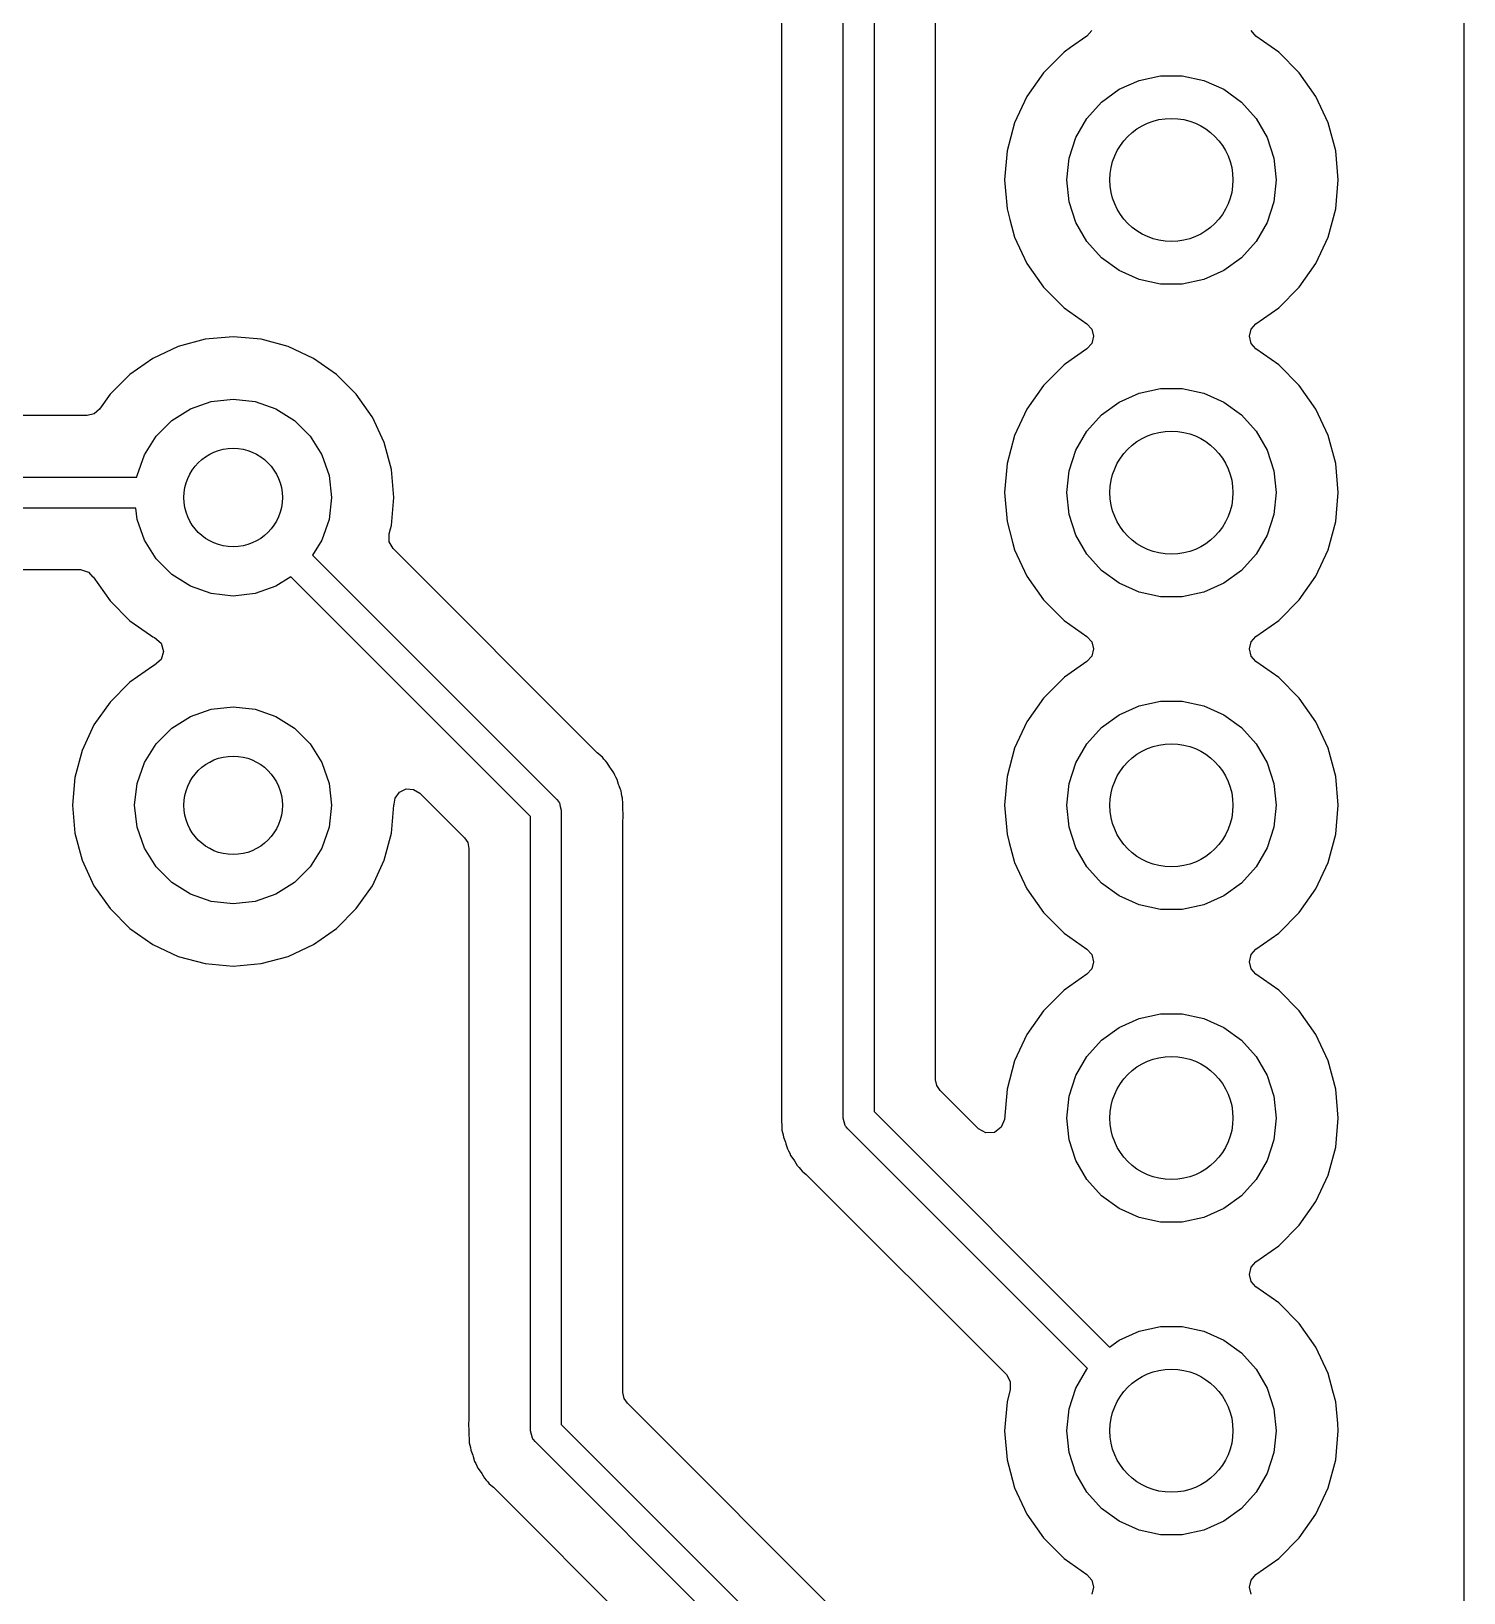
# Model space of a CAD drawing. Extents: x 26.2 to 76.2, y -84.5 to -34.5.
# Drawn here: x 64.57 to 76.2, y -72.13 to -59.45 of the extents above; entities that cross this region are included whole.
import ezdxf

# ---------------------------------------------------------------- set-up
doc = ezdxf.new("R2010")
doc.units = 0
doc.layers.add('BLACK', color=7, linetype='CONTINUOUS')

msp = doc.modelspace()

# ---------------------------------------------------------------- linework, layer by layer
at = {"layer": 'BLACK', "linetype": 'CONTINUOUS'}
for p, q in [((76.1995, -34.5795), (76.1995, -84.3305)), ((71.41, -49.225), (71.41, -68.2232)), ((71.9105, -67.9645), (71.9105, -50.554)), ((71.16, -68.275), (71.16, -50.7968)), ((70.6595, -52.3045), (70.6595, -68.1923)), ((73.1392, -59.4866), (73.0068, -59.5793)), ((73.178, -59.4423), (73.1392, -59.4866)), ((74.5108, -59.4866), (74.472, -59.4423)), ((74.6964, -59.6165), (74.5108, -59.4866)), ((72.9536, -59.6165), (72.7865, -59.7836)), ((73.0068, -59.5793), (72.9536, -59.6165)), ((74.8635, -59.7836), (74.6964, -59.6165)), ((72.7865, -59.7836), (72.651, -59.9772)), ((73.4, -59.9189), (73.5623, -59.8466)), ((73.5623, -59.8466), (73.7362, -59.8097)), ((73.7362, -59.8097), (73.9138, -59.8097)), ((73.9138, -59.8097), (74.0877, -59.8466)), ((74.0877, -59.8466), (74.25, -59.9189)), ((74.999, -59.9772), (74.8635, -59.7836)), ((72.651, -59.9772), (72.5511, -60.1913)), ((73.2562, -60.0233), (73.4, -59.9189)), ((74.25, -59.9189), (74.3938, -60.0233)), ((75.0989, -60.1913), (74.999, -59.9772)), ((73.1373, -60.1554), (73.2562, -60.0233)), ((74.3938, -60.0233), (74.5127, -60.1554)), ((72.5511, -60.1913), (72.4899, -60.4196)), ((73.0485, -60.3093), (73.1373, -60.1554)), ((74.5127, -60.1554), (74.6015, -60.3093)), ((75.1601, -60.4196), (75.0989, -60.1913)), ((72.9936, -60.4783), (73.0485, -60.3093)), ((74.6015, -60.3093), (74.6564, -60.4783)), ((72.4899, -60.4196), (72.4693, -60.655)), ((72.975, -60.655), (72.9936, -60.4783)), ((74.6564, -60.4783), (74.675, -60.655)), ((75.1807, -60.655), (75.1601, -60.4196)), ((72.4693, -60.655), (72.4899, -60.8904)), ((72.9936, -60.8317), (72.975, -60.655)), ((74.675, -60.655), (74.6564, -60.8317)), ((75.1601, -60.8904), (75.1807, -60.655)), ((73.0485, -61.0007), (72.9936, -60.8317)), ((74.6564, -60.8317), (74.6015, -61.0007)), ((72.4899, -60.8904), (72.5129, -60.9759)), ((72.5129, -60.9759), (72.5511, -61.1187)), ((73.1373, -61.1546), (73.0485, -61.0007)), ((74.6015, -61.0007), (74.5127, -61.1546)), ((75.0989, -61.1187), (75.1601, -60.8904)), ((72.5511, -61.1187), (72.651, -61.3328)), ((74.999, -61.3328), (75.0989, -61.1187)), ((73.2562, -61.2867), (73.1373, -61.1546)), ((74.5127, -61.1546), (74.3938, -61.2867)), ((72.651, -61.3328), (72.7865, -61.5264)), ((73.4, -61.3911), (73.2562, -61.2867)), ((73.5623, -61.4634), (73.4, -61.3911)), ((74.25, -61.3911), (74.0877, -61.4634)), ((74.3938, -61.2867), (74.25, -61.3911)), ((74.8635, -61.5264), (74.999, -61.3328)), ((73.7362, -61.5003), (73.5623, -61.4634)), ((73.9138, -61.5003), (73.7362, -61.5003)), ((74.0877, -61.4634), (73.9138, -61.5003)), ((72.7865, -61.5264), (72.9536, -61.6935)), ((74.6964, -61.6935), (74.8635, -61.5264)), ((72.9536, -61.6935), (73.1392, -61.8234)), ((74.5108, -61.8234), (74.6964, -61.6935)), ((73.1392, -61.8234), (73.178, -61.8677)), ((73.178, -61.8677), (73.192, -61.925)), ((74.458, -61.925), (74.472, -61.8677)), ((74.472, -61.8677), (74.5108, -61.8234)), ((65.7585, -62.0083), (65.5523, -62.1044)), ((65.9783, -61.9494), (65.7585, -62.0083)), ((66.205, -61.9295), (65.9783, -61.9494)), ((66.4317, -61.9494), (66.205, -61.9295)), ((66.6515, -62.0083), (66.4317, -61.9494)), ((66.8577, -62.1044), (66.6515, -62.0083)), ((73.1392, -62.0266), (72.9661, -62.1478)), ((73.178, -61.9823), (73.1392, -62.0266)), ((73.192, -61.925), (73.178, -61.9823)), ((74.472, -61.9823), (74.458, -61.925)), ((74.5108, -62.0266), (74.472, -61.9823)), ((74.6964, -62.1565), (74.5108, -62.0266)), ((65.5523, -62.1044), (65.3659, -62.235)), ((67.0441, -62.235), (66.8577, -62.1044)), ((72.9661, -62.1478), (72.9536, -62.1565)), ((65.3659, -62.235), (65.205, -62.3959)), ((67.205, -62.3959), (67.0441, -62.235)), ((72.9536, -62.1565), (72.7865, -62.3236)), ((74.8635, -62.3236), (74.6964, -62.1565)), ((65.205, -62.3959), (65.1204, -62.5166)), ((67.3342, -62.5804), (67.205, -62.3959)), ((72.7865, -62.3236), (72.651, -62.5172)), ((73.4, -62.4589), (73.5623, -62.3866)), ((73.5623, -62.3866), (73.7362, -62.3497)), ((73.7362, -62.3497), (73.9138, -62.3497)), ((73.9138, -62.3497), (74.0877, -62.3866)), ((74.0877, -62.3866), (74.25, -62.4589)), ((74.999, -62.5172), (74.8635, -62.3236)), ((65.1204, -62.5166), (65.0761, -62.5555)), ((65.7062, -62.6095), (65.8579, -62.5142)), ((65.8579, -62.5142), (66.027, -62.4551)), ((66.027, -62.4551), (66.205, -62.435)), ((66.205, -62.435), (66.383, -62.4551)), ((66.383, -62.4551), (66.5521, -62.5142)), ((66.5521, -62.5142), (66.7038, -62.6095)), ((72.651, -62.5172), (72.5511, -62.7313)), ((73.2562, -62.5633), (73.4, -62.4589)), ((74.25, -62.4589), (74.3938, -62.5633)), ((75.0989, -62.7313), (74.999, -62.5172)), ((65.0188, -62.5695), (62.3392, -62.5695)), ((65.0761, -62.5555), (65.0188, -62.5695)), ((65.5795, -62.7362), (65.7062, -62.6095)), ((66.7038, -62.6095), (66.8305, -62.7362)), ((67.3356, -62.5823), (67.3342, -62.5804)), ((67.4317, -62.7885), (67.3356, -62.5823)), ((73.1373, -62.6954), (73.2562, -62.5633)), ((74.3938, -62.5633), (74.5127, -62.6954)), ((65.4842, -62.8879), (65.5795, -62.7362)), ((66.8305, -62.7362), (66.9258, -62.8879)), ((72.5511, -62.7313), (72.4899, -62.9596)), ((73.0485, -62.8493), (73.1373, -62.6954)), ((74.5127, -62.6954), (74.6015, -62.8493)), ((75.1601, -62.9596), (75.0989, -62.7313)), ((65.4251, -63.057), (65.4842, -62.8879)), ((66.9258, -62.8879), (66.9849, -63.057)), ((67.4906, -63.0083), (67.4317, -62.7885)), ((72.9936, -63.0183), (73.0485, -62.8493)), ((74.6015, -62.8493), (74.6564, -63.0183)), ((67.5105, -63.235), (67.4906, -63.0083)), ((72.4899, -62.9596), (72.4693, -63.195)), ((72.975, -63.195), (72.9936, -63.0183)), ((74.6564, -63.0183), (74.675, -63.195)), ((75.1807, -63.195), (75.1601, -62.9596)), ((61.9109, -63.07), (65.4236, -63.07)), ((65.4236, -63.07), (65.4251, -63.057)), ((66.9849, -63.057), (67.005, -63.235)), ((67.005, -63.235), (66.9849, -63.413)), ((67.4906, -63.4617), (67.5105, -63.235)), ((72.4693, -63.195), (72.4899, -63.4304)), ((72.9936, -63.3717), (72.975, -63.195)), ((74.675, -63.195), (74.6564, -63.3717)), ((75.1601, -63.4304), (75.1807, -63.195)), ((65.4146, -63.32), (61.9109, -63.32)), ((65.4251, -63.413), (65.4146, -63.32)), ((65.4842, -63.5821), (65.4251, -63.413)), ((66.9849, -63.413), (66.9258, -63.5821)), ((73.0485, -63.5407), (72.9936, -63.3717)), ((74.6564, -63.3717), (74.6015, -63.5407)), ((67.4723, -63.53), (67.483, -63.49)), ((67.4723, -63.5942), (67.4723, -63.53)), ((67.483, -63.49), (67.4906, -63.4617)), ((72.4899, -63.4304), (72.5347, -63.5975)), ((73.1373, -63.6946), (73.0485, -63.5407)), ((74.6015, -63.5407), (74.5127, -63.6946)), ((75.0989, -63.6587), (75.1601, -63.4304)), ((65.5795, -63.7338), (65.4842, -63.5821)), ((66.9258, -63.5821), (66.8498, -63.703)), ((67.5044, -63.6498), (67.4723, -63.5942)), ((69.1623, -65.3077), (67.5044, -63.6498)), ((72.5347, -63.5975), (72.5511, -63.6587)), ((72.5511, -63.6587), (72.651, -63.8728)), ((74.999, -63.8728), (75.0989, -63.6587)), ((65.7062, -63.8605), (65.5795, -63.7338)), ((66.8498, -63.703), (68.8334, -65.6866)), ((73.2562, -63.8267), (73.1373, -63.6946)), ((74.5127, -63.6946), (74.3938, -63.8267)), ((62.3392, -63.8205), (64.9641, -63.8205)), ((64.9641, -63.8205), (65.0307, -63.8399)), ((65.0307, -63.8399), (65.0661, -63.8803)), ((65.0661, -63.8803), (65.0682, -63.8788)), ((65.0682, -63.8788), (65.205, -64.0741)), ((65.8579, -63.9558), (65.7062, -63.8605)), ((66.673, -63.8798), (66.5521, -63.9558)), ((68.62, -65.8268), (66.673, -63.8798)), ((72.651, -63.8728), (72.7865, -64.0664)), ((73.4, -63.9311), (73.2562, -63.8267)), ((74.3938, -63.8267), (74.25, -63.9311)), ((74.8635, -64.0664), (74.999, -63.8728)), ((66.027, -64.0149), (65.8579, -63.9558)), ((66.205, -64.035), (66.027, -64.0149)), ((66.383, -64.0149), (66.205, -64.035)), ((66.5521, -63.9558), (66.383, -64.0149)), ((73.5623, -64.0034), (73.4, -63.9311)), ((73.7362, -64.0403), (73.5623, -64.0034)), ((73.9138, -64.0403), (73.7362, -64.0403)), ((74.0877, -64.0034), (73.9138, -64.0403)), ((74.25, -63.9311), (74.0877, -64.0034)), ((65.205, -64.0741), (65.3659, -64.235)), ((72.7865, -64.0664), (72.9536, -64.2335)), ((74.6964, -64.2335), (74.8635, -64.0664)), ((65.3659, -64.235), (65.5338, -64.3526)), ((72.9536, -64.2335), (73.1392, -64.3634)), ((74.5108, -64.3634), (74.6964, -64.2335)), ((65.5338, -64.3526), (65.5523, -64.3656)), ((65.5523, -64.3656), (65.5674, -64.3726)), ((65.5674, -64.3726), (65.6196, -64.4184)), ((65.6196, -64.4184), (65.639, -64.485)), ((73.1392, -64.3634), (73.178, -64.4077)), ((73.178, -64.4077), (73.192, -64.465)), ((74.458, -64.465), (74.472, -64.4077)), ((74.472, -64.4077), (74.5108, -64.3634)), ((65.6196, -64.5516), (65.5674, -64.5974)), ((65.639, -64.485), (65.6196, -64.5516)), ((73.178, -64.5223), (73.1392, -64.5666)), ((73.192, -64.465), (73.178, -64.5223)), ((74.472, -64.5223), (74.458, -64.465)), ((74.5108, -64.5666), (74.472, -64.5223)), ((65.5523, -64.6044), (65.3659, -64.735)), ((65.5674, -64.5974), (65.5523, -64.6044)), ((73.1392, -64.5666), (72.9558, -64.695)), ((74.6964, -64.6965), (74.5108, -64.5666)), ((65.3659, -64.735), (65.205, -64.8959)), ((72.9536, -64.6965), (72.7865, -64.8636)), ((72.9558, -64.695), (72.9536, -64.6965)), ((74.8635, -64.8636), (74.6964, -64.6965)), ((65.205, -64.8959), (65.0744, -65.0823)), ((66.027, -64.9551), (66.205, -64.935)), ((66.205, -64.935), (66.383, -64.9551)), ((72.7865, -64.8636), (72.651, -65.0572)), ((73.4, -64.9989), (73.5623, -64.9266)), ((73.5623, -64.9266), (73.7362, -64.8897)), ((73.7362, -64.8897), (73.9138, -64.8897)), ((73.9138, -64.8897), (74.0877, -64.9266)), ((74.0877, -64.9266), (74.25, -64.9989)), ((74.999, -65.0572), (74.8635, -64.8636)), ((65.7062, -65.1095), (65.8579, -65.0142)), ((65.8579, -65.0142), (66.027, -64.9551)), ((66.383, -64.9551), (66.5521, -65.0142)), ((66.5521, -65.0142), (66.7038, -65.1095)), ((72.651, -65.0572), (72.5511, -65.2713)), ((73.2562, -65.1033), (73.4, -64.9989)), ((74.25, -64.9989), (74.3938, -65.1033)), ((75.0989, -65.2713), (74.999, -65.0572)), ((65.0744, -65.0823), (64.9783, -65.2885)), ((65.5795, -65.2362), (65.7062, -65.1095)), ((66.7038, -65.1095), (66.8305, -65.2362)), ((73.1373, -65.2354), (73.2562, -65.1033)), ((74.3938, -65.1033), (74.5127, -65.2354)), ((64.9783, -65.2885), (64.9194, -65.5083)), ((65.4842, -65.3879), (65.5795, -65.2362)), ((66.8305, -65.2362), (66.9258, -65.3879)), ((69.1709, -65.3156), (69.1623, -65.3077)), ((69.1937, -65.3344), (69.1709, -65.3156)), ((72.5511, -65.2713), (72.4899, -65.4996)), ((73.0485, -65.3893), (73.1373, -65.2354)), ((74.5127, -65.2354), (74.6015, -65.3893)), ((75.1601, -65.4996), (75.0989, -65.2713)), ((65.4251, -65.557), (65.4842, -65.3879)), ((66.9258, -65.3879), (66.9849, -65.557)), ((69.2046, -65.3434), (69.1937, -65.3344)), ((69.2164, -65.3596), (69.2046, -65.3434)), ((69.229, -65.3744), (69.2164, -65.3596)), ((69.2432, -65.3886), (69.229, -65.3744)), ((69.2654, -65.4262), (69.2432, -65.3886)), ((69.2718, -65.4359), (69.2654, -65.4262)), ((69.2975, -65.4713), (69.2718, -65.4359)), ((72.9936, -65.5583), (73.0485, -65.3893)), ((74.6015, -65.3893), (74.6564, -65.5583)), ((64.9194, -65.5083), (64.8995, -65.735)), ((65.405, -65.735), (65.4251, -65.557)), ((66.9849, -65.557), (67.005, -65.735)), ((69.3049, -65.4899), (69.2975, -65.4713)), ((69.3134, -65.5074), (69.3049, -65.4899)), ((69.3236, -65.5246), (69.3134, -65.5074)), ((69.3358, -65.5666), (69.3236, -65.5246)), ((69.3396, -65.5776), (69.3358, -65.5666)), ((69.3506, -65.6053), (69.3396, -65.5776)), ((72.4899, -65.4996), (72.4693, -65.735)), ((72.975, -65.735), (72.9936, -65.5583)), ((74.6564, -65.5583), (74.675, -65.735)), ((75.1807, -65.735), (75.1601, -65.4996)), ((67.5121, -65.7243), (67.5198, -65.6755)), ((67.5198, -65.6755), (67.5559, -65.6276)), ((67.5559, -65.6276), (67.6103, -65.6022)), ((67.6103, -65.6022), (67.6702, -65.6053)), ((67.6702, -65.6053), (67.7217, -65.6362)), ((67.7217, -65.6362), (68.0832, -65.9978)), ((68.8334, -65.6866), (68.8468, -65.7045)), ((68.8468, -65.7045), (68.8502, -65.7074)), ((69.3557, -65.6182), (69.3506, -65.6053)), ((69.3582, -65.6381), (69.3557, -65.6182)), ((69.3621, -65.6571), (69.3582, -65.6381)), ((69.3677, -65.6764), (69.3621, -65.6571)), ((69.3691, -65.72), (69.3677, -65.6764)), ((64.8995, -65.735), (64.9194, -65.9617)), ((65.4251, -65.913), (65.405, -65.735)), ((67.005, -65.735), (66.9849, -65.913)), ((67.4906, -65.9617), (67.5105, -65.735)), ((67.5104, -65.7347), (67.5105, -65.7341)), ((67.5105, -65.735), (67.5104, -65.7347)), ((67.5105, -65.7341), (67.5114, -65.7242)), ((67.5114, -65.7242), (67.5121, -65.7243)), ((68.62, -70.815), (68.62, -65.8268)), ((68.8502, -65.7074), (68.8509, -65.71)), ((68.8509, -65.71), (68.8547, -65.7151)), ((68.8547, -65.7151), (68.8613, -65.7453)), ((68.8613, -65.7453), (68.87, -65.775)), ((68.87, -65.775), (68.87, -70.7632)), ((69.37, -65.7317), (69.3691, -65.72)), ((69.3705, -65.7356), (69.37, -65.7317)), ((69.3705, -65.7357), (69.3705, -65.7356)), ((69.3705, -65.7632), (69.3705, -65.7357)), ((69.3706, -65.7671), (69.3705, -65.7632)), ((69.3717, -65.804), (69.3706, -65.7671)), ((69.3728, -65.8372), (69.3717, -65.804)), ((72.4693, -65.735), (72.4899, -65.9704)), ((72.9936, -65.9117), (72.975, -65.735)), ((74.675, -65.735), (74.6564, -65.9117)), ((75.1601, -65.9704), (75.1807, -65.735)), ((65.4842, -66.0821), (65.4251, -65.913)), ((66.9849, -65.913), (66.9258, -66.0821)), ((69.3705, -65.8577), (69.3728, -65.8372)), ((69.3705, -70.5045), (69.3705, -65.8577)), ((73.0485, -66.0807), (72.9936, -65.9117)), ((74.6564, -65.9117), (74.6015, -66.0807)), ((64.9194, -65.9617), (64.9783, -66.1815)), ((65.5795, -66.2338), (65.4842, -66.0821)), ((66.9258, -66.0821), (66.8305, -66.2338)), ((67.4317, -66.1815), (67.4906, -65.9617)), ((68.0832, -65.9978), (68.1101, -66.038)), ((68.1101, -66.038), (68.1195, -66.0855)), ((68.1195, -66.0855), (68.1195, -70.7323)), ((72.4899, -65.9704), (72.508, -66.038)), ((72.508, -66.038), (72.5511, -66.1987)), ((73.1373, -66.2346), (73.0485, -66.0807)), ((74.6015, -66.0807), (74.5127, -66.2346)), ((75.0989, -66.1987), (75.1601, -65.9704)), ((64.9783, -66.1815), (65.0744, -66.3877)), ((67.3356, -66.3877), (67.4317, -66.1815)), ((72.5511, -66.1987), (72.651, -66.4128)), ((74.999, -66.4128), (75.0989, -66.1987)), ((65.7062, -66.3605), (65.5795, -66.2338)), ((66.8305, -66.2338), (66.7038, -66.3605)), ((73.2562, -66.3667), (73.1373, -66.2346)), ((74.5127, -66.2346), (74.3938, -66.3667)), ((65.0744, -66.3877), (65.205, -66.5741)), ((65.8579, -66.4558), (65.7062, -66.3605)), ((66.027, -66.5149), (65.8579, -66.4558)), ((66.5521, -66.4558), (66.383, -66.5149)), ((66.7038, -66.3605), (66.5521, -66.4558)), ((67.205, -66.5741), (67.3356, -66.3877)), ((72.651, -66.4128), (72.7865, -66.6064)), ((73.4, -66.4711), (73.2562, -66.3667)), ((74.3938, -66.3667), (74.25, -66.4711)), ((74.8635, -66.6064), (74.999, -66.4128)), ((65.205, -66.5741), (65.3659, -66.735)), ((66.205, -66.535), (66.027, -66.5149)), ((66.383, -66.5149), (66.205, -66.535)), ((67.0441, -66.735), (67.205, -66.5741)), ((73.5623, -66.5434), (73.4, -66.4711)), ((73.7362, -66.5803), (73.5623, -66.5434)), ((73.9138, -66.5803), (73.7362, -66.5803)), ((74.0877, -66.5434), (73.9138, -66.5803)), ((74.25, -66.4711), (74.0877, -66.5434)), ((72.7865, -66.6064), (72.9536, -66.7735)), ((74.6964, -66.7735), (74.8635, -66.6064)), ((65.3659, -66.735), (65.5523, -66.8656)), ((66.8577, -66.8656), (67.0441, -66.735)), ((72.9536, -66.7735), (73.1392, -66.9034)), ((74.5108, -66.9034), (74.6964, -66.7735)), ((65.5523, -66.8656), (65.5523, -66.8656)), ((65.5523, -66.8656), (65.5523, -66.8656)), ((65.5523, -66.8656), (65.7585, -66.9617)), ((65.7585, -66.9617), (65.9783, -67.0206)), ((66.4317, -67.0206), (66.6515, -66.9617)), ((66.6515, -66.9617), (66.8577, -66.8656)), ((73.1392, -66.9034), (73.178, -66.9477)), ((73.178, -66.9477), (73.192, -67.005)), ((74.458, -67.005), (74.472, -66.9477)), ((74.472, -66.9477), (74.5108, -66.9034)), ((65.9783, -67.0206), (66.205, -67.0405)), ((66.205, -67.0405), (66.4317, -67.0206)), ((73.178, -67.0623), (73.1392, -67.1066)), ((73.192, -67.005), (73.178, -67.0623)), ((74.472, -67.0623), (74.458, -67.005)), ((74.5108, -67.1066), (74.472, -67.0623)), ((73.1392, -67.1066), (72.9536, -67.2365)), ((74.6964, -67.2365), (74.5108, -67.1066)), ((72.9536, -67.2365), (72.7865, -67.4036)), ((74.8635, -67.4036), (74.6964, -67.2365)), ((72.7865, -67.4036), (72.651, -67.5972)), ((73.4, -67.5389), (73.5623, -67.4666)), ((73.5623, -67.4666), (73.7362, -67.4297)), ((73.7362, -67.4297), (73.9138, -67.4297)), ((73.9138, -67.4297), (74.0877, -67.4666)), ((74.0877, -67.4666), (74.25, -67.5389)), ((74.999, -67.5972), (74.8635, -67.4036)), ((72.651, -67.5972), (72.5511, -67.8113)), ((73.2562, -67.6433), (73.4, -67.5389)), ((74.25, -67.5389), (74.3938, -67.6433)), ((75.0989, -67.8113), (74.999, -67.5972)), ((73.1373, -67.7754), (73.2562, -67.6433)), ((74.3938, -67.6433), (74.5127, -67.7754)), ((72.5511, -67.8113), (72.4899, -68.0396)), ((73.0485, -67.9293), (73.1373, -67.7754)), ((74.5127, -67.7754), (74.6015, -67.9293)), ((75.1601, -68.0396), (75.0989, -67.8113)), ((71.9199, -68.012), (71.9105, -67.9645)), ((72.9936, -68.0983), (73.0485, -67.9293)), ((74.6015, -67.9293), (74.6564, -68.0983)), ((71.9468, -68.0522), (71.9199, -68.012)), ((72.2572, -68.3626), (71.9468, -68.0522)), ((72.4899, -68.0396), (72.4684, -68.2857)), ((72.975, -68.275), (72.9936, -68.0983)), ((74.6564, -68.0983), (74.675, -68.275)), ((75.1807, -68.275), (75.1601, -68.0396)), ((70.6595, -68.1923), (70.6572, -68.2128)), ((70.6572, -68.2128), (70.6594, -68.2829)), ((71.41, -68.2232), (73.3222, -70.1354)), ((70.6594, -68.2829), (70.6595, -68.2868)), ((70.6595, -68.2868), (70.6595, -68.3143)), ((70.6595, -68.3143), (70.66, -68.3183)), ((70.66, -68.3183), (70.6609, -68.33)), ((70.6609, -68.33), (70.6623, -68.3736)), ((71.1687, -68.3047), (71.16, -68.275)), ((71.1753, -68.3349), (71.1687, -68.3047)), ((71.1791, -68.34), (71.1753, -68.3349)), ((71.1798, -68.3426), (71.1791, -68.34)), ((71.1832, -68.3455), (71.1798, -68.3426)), ((71.1966, -68.3634), (71.1832, -68.3455)), ((73.1427, -70.3095), (71.1966, -68.3634)), ((72.318, -68.396), (72.2572, -68.3626)), ((72.4432, -68.3504), (72.3873, -68.3914)), ((72.4684, -68.2857), (72.4432, -68.3504)), ((72.9936, -68.4517), (72.975, -68.275)), ((74.675, -68.275), (74.6564, -68.4517)), ((75.1601, -68.5104), (75.1807, -68.275)), ((70.6623, -68.3736), (70.6679, -68.3929)), ((70.6679, -68.3929), (70.6718, -68.4119)), ((70.6718, -68.4119), (70.6743, -68.4318)), ((70.6743, -68.4318), (70.6904, -68.4724)), ((70.6904, -68.4724), (70.6942, -68.4835)), ((70.6942, -68.4835), (70.7064, -68.5254)), ((72.3873, -68.3914), (72.318, -68.396)), ((73.0485, -68.6207), (72.9936, -68.4517)), ((74.6564, -68.4517), (74.6015, -68.6207)), ((70.7064, -68.5254), (70.7166, -68.5426)), ((70.7166, -68.5426), (70.7251, -68.5601)), ((70.7251, -68.5601), (70.7325, -68.5787)), ((70.7325, -68.5787), (70.7325, -68.5787)), ((70.7325, -68.5787), (70.7582, -68.6141)), ((70.7582, -68.6141), (70.7646, -68.6238)), ((73.1373, -68.7746), (73.0485, -68.6207)), ((74.6015, -68.6207), (74.5127, -68.7746)), ((75.0989, -68.7387), (75.1601, -68.5104)), ((70.7646, -68.6238), (70.7868, -68.6614)), ((70.7868, -68.6614), (70.7868, -68.6614)), ((70.7868, -68.6614), (70.7868, -68.6614)), ((70.7868, -68.6614), (70.801, -68.6756)), ((70.801, -68.6756), (70.8136, -68.6904)), ((70.8136, -68.6904), (70.8254, -68.7066)), ((70.8254, -68.7066), (70.8591, -68.7344)), ((70.8591, -68.7344), (70.8677, -68.7423)), ((70.8677, -68.7423), (72.4848, -70.3594)), ((74.999, -68.9528), (75.0989, -68.7387)), ((73.2562, -68.9067), (73.1373, -68.7746)), ((74.5127, -68.7746), (74.3938, -68.9067)), ((73.4, -69.0111), (73.2562, -68.9067)), ((74.3938, -68.9067), (74.25, -69.0111)), ((74.8635, -69.1464), (74.999, -68.9528)), ((73.5623, -69.0834), (73.4, -69.0111)), ((73.7362, -69.1203), (73.5623, -69.0834)), ((73.9138, -69.1203), (73.7362, -69.1203)), ((74.0877, -69.0834), (73.9138, -69.1203)), ((74.25, -69.0111), (74.0877, -69.0834)), ((74.6964, -69.3135), (74.8635, -69.1464)), ((74.5108, -69.4434), (74.6964, -69.3135)), ((74.458, -69.545), (74.472, -69.4877)), ((74.472, -69.4877), (74.5108, -69.4434)), ((74.472, -69.6023), (74.458, -69.545)), ((74.5108, -69.6466), (74.472, -69.6023)), ((74.6964, -69.7765), (74.5108, -69.6466)), ((74.8635, -69.9436), (74.6964, -69.7765)), ((73.4, -70.0789), (73.5623, -70.0066)), ((73.5623, -70.0066), (73.7362, -69.9697)), ((73.7362, -69.9697), (73.9138, -69.9697)), ((73.9138, -69.9697), (74.0877, -70.0066)), ((74.0877, -70.0066), (74.25, -70.0789)), ((74.999, -70.1372), (74.8635, -69.9436)), ((73.3222, -70.1354), (73.4, -70.0789)), ((74.25, -70.0789), (74.3938, -70.1833)), ((75.0989, -70.3513), (74.999, -70.1372)), ((74.3938, -70.1833), (74.5127, -70.3154)), ((72.4848, -70.3594), (72.5169, -70.4149)), ((73.0485, -70.4693), (73.1373, -70.3154)), ((73.1373, -70.3154), (73.1427, -70.3095)), ((74.5127, -70.3154), (74.6015, -70.4693)), ((75.1371, -70.4941), (75.0989, -70.3513)), ((69.3799, -70.552), (69.3705, -70.5045)), ((72.5169, -70.4791), (72.4899, -70.5796)), ((72.5169, -70.4149), (72.5169, -70.4791)), ((72.9936, -70.6383), (73.0485, -70.4693)), ((74.6015, -70.4693), (74.6564, -70.6383)), ((75.1601, -70.5796), (75.1371, -70.4941)), ((69.4068, -70.5922), (69.3799, -70.552)), ((71.5078, -72.6932), (69.4068, -70.5922)), ((72.4899, -70.5796), (72.4693, -70.815)), ((72.975, -70.815), (72.9936, -70.6383)), ((74.6564, -70.6383), (74.675, -70.815)), ((75.1755, -70.756), (75.1601, -70.5796)), ((68.1195, -70.7323), (68.1172, -70.7528)), ((68.1172, -70.7528), (68.1194, -70.8229)), ((68.87, -70.7632), (71.3368, -73.23)), ((75.1807, -70.815), (75.1755, -70.756)), ((68.1194, -70.8229), (68.1195, -70.8268)), ((68.1195, -70.8268), (68.1195, -70.8543)), ((68.1195, -70.8543), (68.12, -70.8583)), ((68.12, -70.8583), (68.1209, -70.87)), ((68.1209, -70.87), (68.1223, -70.9136)), ((68.6287, -70.8447), (68.62, -70.815)), ((68.6353, -70.8749), (68.6287, -70.8447)), ((68.6391, -70.88), (68.6353, -70.8749)), ((68.6398, -70.8826), (68.6391, -70.88)), ((68.6432, -70.8855), (68.6398, -70.8826)), ((68.6566, -70.9034), (68.6432, -70.8855)), ((71.1082, -73.355), (68.6566, -70.9034)), ((72.4693, -70.815), (72.4899, -71.0504)), ((72.9936, -70.9917), (72.975, -70.815)), ((74.675, -70.815), (74.6564, -70.9917)), ((75.1601, -71.0504), (75.1807, -70.815)), ((68.1223, -70.9136), (68.1279, -70.9329)), ((68.1279, -70.9329), (68.1318, -70.9519)), ((68.1318, -70.9519), (68.1343, -70.9718)), ((68.1343, -70.9718), (68.1504, -71.0124)), ((68.1504, -71.0124), (68.1542, -71.0235)), ((68.1542, -71.0235), (68.1664, -71.0654)), ((73.0485, -71.1607), (72.9936, -70.9917)), ((74.6564, -70.9917), (74.6015, -71.1607)), ((68.1664, -71.0654), (68.1766, -71.0826)), ((68.1766, -71.0826), (68.1851, -71.1001)), ((68.1851, -71.1001), (68.1925, -71.1187)), ((68.1925, -71.1187), (68.1925, -71.1187)), ((68.1925, -71.1187), (68.2182, -71.1541)), ((68.2182, -71.1541), (68.2246, -71.1638)), ((72.4899, -71.0504), (72.5177, -71.1541)), ((72.5177, -71.1541), (72.5511, -71.2787)), ((75.0989, -71.2787), (75.1601, -71.0504)), ((68.2246, -71.1638), (68.2468, -71.2014)), ((68.2468, -71.2014), (68.2468, -71.2014)), ((68.2468, -71.2014), (68.2468, -71.2014)), ((68.2468, -71.2014), (68.261, -71.2156)), ((68.261, -71.2156), (68.2736, -71.2304)), ((68.2736, -71.2304), (68.2854, -71.2466)), ((68.2854, -71.2466), (68.3191, -71.2744)), ((68.3191, -71.2744), (68.3277, -71.2823)), ((68.3277, -71.2823), (70.3127, -73.2673)), ((72.5511, -71.2787), (72.651, -71.4928)), ((73.1373, -71.3146), (73.0485, -71.1607)), ((74.6015, -71.1607), (74.5127, -71.3146)), ((74.999, -71.4928), (75.0989, -71.2787)), ((73.2562, -71.4467), (73.1373, -71.3146)), ((74.5127, -71.3146), (74.3938, -71.4467)), ((72.651, -71.4928), (72.7865, -71.6864)), ((73.4, -71.5511), (73.2562, -71.4467)), ((74.3938, -71.4467), (74.25, -71.5511)), ((74.8635, -71.6864), (74.999, -71.4928)), ((73.5623, -71.6234), (73.4, -71.5511)), ((73.7362, -71.6603), (73.5623, -71.6234)), ((73.9138, -71.6603), (73.7362, -71.6603)), ((74.0877, -71.6234), (73.9138, -71.6603)), ((74.25, -71.5511), (74.0877, -71.6234)), ((72.7865, -71.6864), (72.9536, -71.8535)), ((74.6964, -71.8535), (74.8635, -71.6864)), ((72.9536, -71.8535), (73.1392, -71.9834)), ((74.5108, -71.9834), (74.6964, -71.8535)), ((73.1392, -71.9834), (73.178, -72.0277)), ((73.178, -72.0277), (73.192, -72.085)), ((74.458, -72.085), (74.472, -72.0277)), ((74.472, -72.0277), (74.5108, -71.9834)), ((73.192, -72.085), (73.178, -72.1423)), ((74.472, -72.1423), (74.458, -72.085))]:
    msp.add_line(p, q, dxfattribs=at)
at = {"layer": 'BLACK'}
for centre, radius in [((73.825, -60.655), 0.5), ((73.825, -63.195), 0.5), ((66.205, -63.235), 0.4), ((73.825, -65.735), 0.5), ((66.205, -65.735), 0.4), ((73.825, -68.275), 0.5), ((73.825, -70.815), 0.5)]:
    msp.add_circle(centre, radius, dxfattribs=at)

doc.saveas('drawing.dxf')
